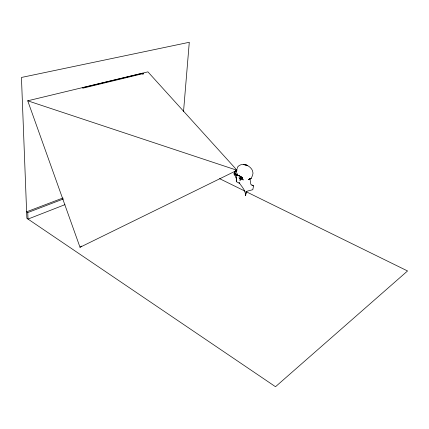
<?xml version="1.0" encoding="UTF-8"?>
<svg xmlns="http://www.w3.org/2000/svg" width="429" height="429" viewBox="0 0 429 429"><rect width="100%" height="100%" fill="white"/><g stroke="black" fill="none" stroke-linecap="round" stroke-linejoin="round"><path stroke-width="0.64" d="M234.717 171.986L234.974 171.621A9.433 0.783 -54.7 0 1 235.103 171.412A9.03 1.56 -51.3 0 1 235.323 171.241L235.344 171.23A9.62 2.617 -49.1 0 1 235.618 171.085A2.306 0.869 -48.5 0 1 235.752 171.042L235.837 171.021A2.113 0.788 -42.4 0 1 235.988 171.01A2.29 1.126 -43 0 1 236.127 171.026M236.835 174.919L234.084 174.576L237.14 174.962L236.652 175.863L236.899 175.386M234.459 173.273C233.762 174.33 235.097 170.839 234.76 172.254M234.438 173.874L234.448 174.555M234.282 174.099L234.314 173.654M237.114 175.043L236.765 175.692L236.964 174.935M234.363 173.895L234.325 172.978L234.239 173.493M234.218 174.083L234.454 175.209M234.277 174.308L234.416 173.316M240.851 178.485L240.857 178.341M235.071 171.632L235.071 171.632A9.433 0.778 -54.7 0 1 235.237 171.444L236.937 169.562M235.237 171.444L235.248 171.428A8.827 1.523 -51.3 0 1 235.462 171.278L235.483 171.268A9.62 2.617 -49.1 0 1 235.757 171.123L235.891 171.08A2.081 0.778 -39.5 0 1 236.063 171.032A2.29 1.142 -40 0 1 236.207 171.048A2.29 1.142 -40 0 1 236.358 171.085A0.708 0.354 -40.1 0 1 236.459 171.262L236.465 171.316A0.735 0.45 -42.9 0 1 236.395 171.638L236.256 171.911A6.183 4.049 -54.6 0 1 236.122 172.254M183.526 111.599L189.286 42.283L21.45 77.456L26.871 218.302L275.504 386.717L407.55 270.962L246.026 191.64M236.395 170.871L236.545 170.887A2.81 1.223 5.3 0 0 236.497 170.935M236.073 176.957L236.052 177.483M245.919 193.184L245.452 195.71C245.742 190.095 241.742 186.797 239.05 182.529L239.725 183.537L236.706 181.901L236.202 180.963L236.502 179.842M245.452 195.71L246.455 191.977L247.533 191.055L252.799 189.704L253.56 185.896L250.788 184.293L249.93 178.426M234.347 173.423L234.76 172.05A5.405 0.456 -63.8 0 0 234.824 171.879L234.695 171.986M245.994 192.524L246.214 191.286M234.148 173.52L234.336 172.984L234.438 173.434M235.151 173.466L234.277 173.386L234.507 173.075M234.583 173.681L234.969 173.375M239.35 175.82L239.457 176.11L235.044 173.439M234.609 172.994L234.936 172.024A4.687 0.397 -63.8 0 0 234.974 171.922M240.991 178.973L241.157 178.303L240.32 177.263M234.47 173.209L234.738 172.308M235.156 171.364L236.91 169.702M234.277 173.386L234.384 173.005M237.205 168.543L237.58 167.037C241.688 161.835 249.968 165.176 252.44 170.463L253.013 173.139L252.515 175.536L251.094 178.464L248.423 179.542L251.094 178.464L248.423 179.542L249.431 179.156M236.636 178.62L236.529 178.898L236.417 178.228M234.872 171.981L235.006 171.584A9.256 0.526 -52.9 0 1 235.151 171.423A8.864 1.373 -49.1 0 1 235.376 171.257L235.398 171.246A9.508 2.499 -46.7 0 1 235.682 171.101A2.29 0.858 -45.9 0 1 235.859 171.048L236.127 171.048A2.29 1.126 -43.1 0 1 236.261 171.064A0.729 0.359 -43.1 0 1 236.363 171.241L236.368 171.289A0.761 0.456 -46 0 1 236.266 171.68L236.175 171.89A6.237 3.947 -56.7 0 1 236.047 172.233M240.578 178.105L240.278 177.563M234.979 171.911L235.156 171.627A9.256 0.526 -52.9 0 1 235.301 171.466A8.864 1.373 -49.1 0 1 235.526 171.294L235.548 171.284A9.508 2.494 -46.7 0 1 235.832 171.144L236.213 171.069A0.708 0.354 -40.1 0 1 236.304 171.225L236.304 171.241A0.735 0.45 -42.9 0 1 236.24 171.595L236.116 171.841A6.178 4.049 -54.6 0 1 235.971 172.211M236.1 177.15L236.191 177.568M142.803 74.635L143.527 73.52L142.771 73.209L82.223 87.795L82.99 88.149L143.527 73.52M236.856 175.568L237.006 175.112L234.078 173.665M27.729 100.799L237.055 170.286L147.919 71.868L27.729 100.799L80.014 247.281L81.601 246.069M80.014 247.281L236.449 170.581M239.532 176.078L236.594 174.662M240.733 180.196L239.65 180.196M64.972 204.644L28.008 219.074L27.767 212.575L26.619 211.808L62.918 198M27.767 212.575L63.433 198.954M240.208 176.383L242.09 177.456L241.827 178.727L242.09 177.456L241.275 177.075L241.543 177.37M251.785 185.301L253.56 185.896M239.387 175.783L241.8 177.139L243.211 180.051L241.795 177.735M234.111 173.16L236.985 174.565M234.159 173.236L237.033 174.635M219.616 178.668L244.825 191.05M240.347 177.215L240.98 177.611M235.441 175.606L235.805 175.842M235.542 175.928L236.02 176.614M234.454 175.134L234.277 174.319M236.99 173.311L237.264 174.018M234.432 174.914L234.347 174.335M236.266 178.893L236.765 181.301L236.663 180.255M235.977 176.743L236.111 178.26M236.358 170.962A2.906 1.266 5.3 0 1 236.545 170.79M236.299 170.973A2.971 1.292 5.3 0 1 236.492 170.801M237.033 175.193L236.883 175.82L237.033 175.193M240.658 179.499L240.326 179.547L240.658 179.499M241.452 179.274L240.556 179.322L239.479 178.587L239.103 177.558L239.618 178.909L241.452 179.274M246.562 165.149L243.254 164.511L247.662 165.39L246.562 165.149"/></g></svg>
